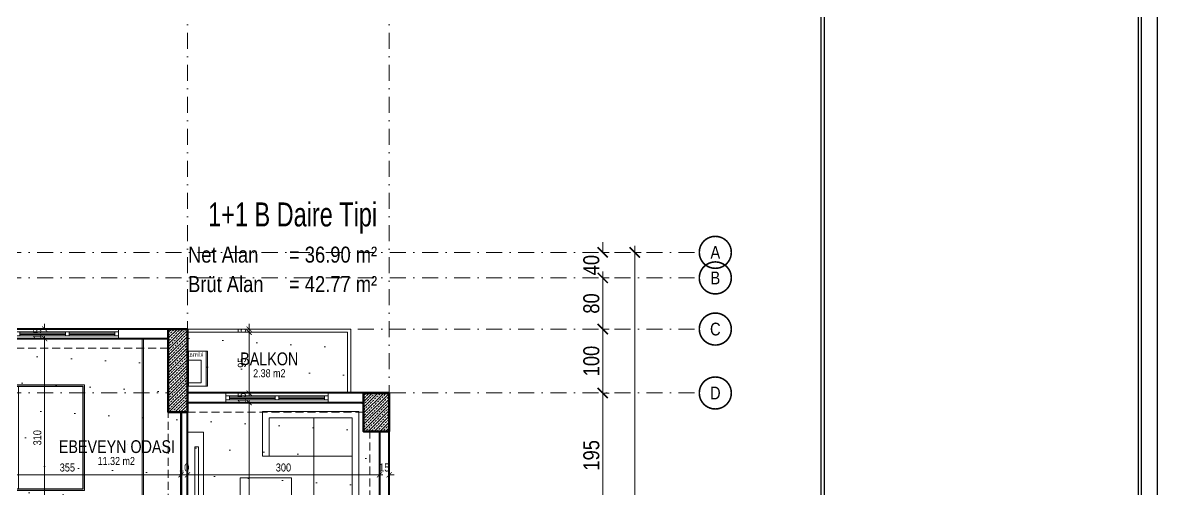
# Model space of a CAD drawing. Header units: centimetres. Extents: x 6300 to 11550, y 0 to 5300.
# Drawn here: x 9778 to 11550, y 2576 to 3306 of the extents above; entities that cross this region are included whole.
import ezdxf
from ezdxf.enums import TextEntityAlignment as Align
from ezdxf.xclip import XClip

# ---------------------------------------------------------------- set-up
doc = ezdxf.new("R2010")
doc.units = ezdxf.units.CM
doc.header["$LTSCALE"] = 100
doc.header["$XCLIPFRAME"] = 0
doc.linetypes.add('D BLOK_AKS_NK$0$DASHDOT2', pattern=[0.5, 0.25, -0.125, 0, -0.125])
doc.linetypes.add('D BLOK_STA_NK$0$HIDDEN2', pattern=[0.1875, 0.125, -0.0625])
for name, color, linetype, lineweight in [('D BLOK_AKS_NK$0$MYD - AKS', 8, 'D BLOK_AKS_NK$0$DASHDOT2', 15), ('D BLOK_AKS_NK$0$MYD - AKS-NO', 7, 'Continuous', 20), ('D BLOK_AKS_NK$0$MYD - DIM-DIS', 2, 'Continuous', 20), ('D BLOK_STA_NK$0$MYD - B-H', 37, 'Continuous', 20), ('D BLOK_STA_NK$0$MYD - BA', 6, 'Continuous', 53), ('D BLOK_STA_NK$0$MYD - IZ-1', 8, 'D BLOK_STA_NK$0$HIDDEN2', 20), ('D BLOK_STA_NK$0$MYD - WIPEOUT', 241, 'Continuous', 0), ('D BLOK_ZK$0$MYD - DIM-IC', 10, 'Continuous', 20), ('MYD - LEJAND', 7, 'Continuous', 30), ('MYD - TEXT-LEJAND', 252, 'Continuous', 25), ('xref_1+1_B_PLAN$0$MYD - CAM', 3, 'Continuous', 5), ('xref_1+1_B_PLAN$0$MYD - CAM-PER', 8, 'Continuous', 15), ('xref_1+1_B_PLAN$0$MYD - DUVAR', 4, 'Continuous', 40), ('xref_1+1_B_PLAN$0$MYD - GOR-ARKA', 8, 'Continuous', 9), ('xref_1+1_B_PLAN$0$MYD - GOR-INCE', 5, 'Continuous', 15), ('xref_1+1_B_PLAN$0$SAA_TEFRİS', 254, 'Continuous', 5), ('xref_1+1_B_TEXT$0$MYD - TEXT', 7, 'Continuous', 20), ('xref_1+1_B_TEXT$0$MYD - TEXT-M2', 1, 'Continuous', 20)]:
    doc.layers.add(name, color=color, linetype=linetype, lineweight=lineweight)
for name, color, linetype, plot in [('D BLOK_AKS_NK$0$MYD - NO-PLOT', 60, 'Continuous', False), ('D BLOK_KESİT ÇİZGİSİ$0$MYD - NO-PLOT', 60, 'Continuous', False), ('D BLOK_MERDİVEN_NK$0$MYD - NO-PLOT', 60, 'Continuous', False), ('D BLOK_STA_NK$0$MYD - NO-PLOT', 60, 'Continuous', False), ('D BLOK_ZK$0$MYD - NO-PLOT', 60, 'Continuous', False)]:
    doc.layers.add(name, color=color, linetype=linetype, plot=plot)
for name, color, linetype, lineweight, plot in [('xref_1+1_B_PLAN$0$MYD - ALAN-BRUT', 190, 'Continuous', 9, False), ('xref_1+1_B_TEXT$0$MYD - ALAN-BRUT', 190, 'Continuous', 9, False), ('xref_1+1_B_TEXT$0$MYD - ALAN-NET', 30, 'Continuous', 9, False)]:
    doc.layers.add(name, color=color, linetype=linetype, lineweight=lineweight, plot=plot)
doc.styles.add('ARIEL TUR', font='arial.ttf', dxfattribs={"height": 20})
doc.styles.add('D BLOK_AKS_NK$0$MYD_2.50mm', font='ARIALN.TTF', dxfattribs={"height": 25})
doc.styles.add('D BLOK_AKS_NK$0$MYD_4.00mm', font='ARIALN.TTF', dxfattribs={"height": 40})
doc.styles.add('D BLOK_ZK$0$MYD_1.25mm', font='ARIALN.TTF', dxfattribs={"height": 12.5})
doc.styles.get("Standard").update_dxf_attribs({"font": 'arial.ttf'})
doc.styles.add('xref_1+1_B_PLAN$0$Standard', font='arial.ttf')
doc.styles.add('xref_1+1_B_TEXT$0$0ZG_2.50mm_B', font='arial.ttf', dxfattribs={"width": 0.8, "height": 25})
doc.styles.add('xref_1+1_B_TEXT$0$0ZG_4.00mm_B', font='arial.ttf', dxfattribs={"width": 0.8, "height": 40})
doc.styles.add('xref_1+1_B_TEXT$0$AUDIT_D_060603090556-2', font='ARIALN.TTF')
doc.styles.add('xref_1+1_B_TEXT$0$Standard', font='arial.ttf')
doc.dimstyles.new('D BLOK_AKS_NK$0$MYD_DIM100', dxfattribs={"dimscale": 0, "dimtxt": 25, "dimasz": 16, "dimexe": 10, "dimexo": 0, "dimgap": 5, "dimtad": 1, "dimdec": 1, "dimrnd": 0.5, "dimzin": 12, "dimdsep": 46, "dimtxsty": 'D BLOK_AKS_NK$0$MYD_2.50mm', "dimblk": 'D BLOK_AKS_NK$0$_ARCHTICK', "dimcen": 0.09, "dimdle": 10, "dimclrd": 256, "dimclre": 256, "dimclrt": 256, "dimadec": 0, "dimazin": 0, "dimtfac": 1, "dimtdec": 1, "dimtix": 1, "dimtofl": 0, "dimtmove": 2, "dimatfit": 1, "dimldrblk": 'D BLOK_AKS_NK$0$_ARCHTICK', "dimfxl": 60, "dimfxlon": 1, "dimtolj": 1, "dimtzin": 0, "dimlwd": -1, "dimlwe": -1, "dimarcsym": 0})
doc.dimstyles.new('D BLOK_ZK$0$MYD_DIM050', dxfattribs={"dimscale": 0, "dimtxt": 12.5, "dimasz": 8, "dimexe": 5, "dimexo": 0, "dimgap": 5, "dimtad": 1, "dimdec": 1, "dimrnd": 0.5, "dimzin": 12, "dimdsep": 46, "dimtxsty": 'D BLOK_ZK$0$MYD_1.25mm', "dimblk": 'D BLOK_ZK$0$_ARCHTICK', "dimcen": 0.09, "dimdle": 5, "dimclrd": 256, "dimclre": 256, "dimclrt": 256, "dimadec": 0, "dimazin": 0, "dimtfac": 1, "dimtdec": 1, "dimtix": 1, "dimtofl": 0, "dimtmove": 2, "dimatfit": 1, "dimldrblk": 'D BLOK_ZK$0$_ARCHTICK', "dimfxl": 30, "dimfxlon": 1, "dimtolj": 1, "dimtzin": 0, "dimlwd": -1, "dimlwe": -1, "dimarcsym": 0})

# ---------------------------------------------------------------- blocks, each defined once
blk = doc.blocks.new('*U62')
blk.add_lwpolyline([(10440, 1240), (9460, 1240), (9460, 9550), (10440, 9550)], close=True)
at = {"layer": 'MYD - LEJAND'}
for points in [[(0, 0), (0, 10600), (10500, 10600), (10500, 0)], [(50, 50), (50, 10550), (10450, 10550), (10450, 50)], [(10450, 50), (9450, 50), (9450, 10550), (10450, 10550)]]:
    blk.add_lwpolyline(points, close=True, dxfattribs=at)
at = {"layer": 'MYD - TEXT-LEJAND', "color": 7, "style": 'ARIEL TUR', "width": 0.8}
for tag, height, p in [('SEMA_ADI', 30, (9470, 2400)), ('PROJE_ADI', 20, (9670, 1156.9)), ('PROJE_NO', 20, (9670, 1075)), ('ISVEREN', 20, (9670, 1025)), ('CIZEN-1', 20, (9670, 935)), ('CIZEN-2', 20, (9670, 885)), ('KONTROL', 20, (9670, 835)), ('TARIH', 20, (9670, 785)), ('ÖLÇEK', 20, (9670, 735))]:
    blk.add_attdef(tag, text='', height=height, dxfattribs=at).set_placement(p, align=Align.MIDDLE_LEFT)
at = {"layer": 'MYD - TEXT-LEJAND', "color": 5, "ltscale": 0.1, "width": 0.8}
for tag, p in [('PAFTAADI1', (9950, 520.3)), ('PAFTAADI2', (9950, 470.3))]:
    blk.add_attdef(tag, text='', height=40.5, dxfattribs=at).set_placement(p, align=Align.MIDDLE_CENTER)
at = {"layer": 'MYD - TEXT-LEJAND', "color": 7, "style": 'ARIEL TUR', "width": 0.8}
blk.add_attdef('PAFTANO', text='', height=80, dxfattribs=at).set_placement((9950, 160), align=Align.MIDDLE_CENTER)
blk = doc.blocks.new('*U135')
at = {"layer": 'D BLOK_ZK$0$MYD - NO-PLOT'}
for points in [[(0, 0), (0, 8900), (10500, 8900), (10500, 0)], [(50, 50), (50, 8850), (10450, 8850), (10450, 50)], [(10450, 50), (9450, 50), (9450, 8850), (10450, 8850)]]:
    blk.add_lwpolyline(points, close=True, dxfattribs=at)
blk = doc.blocks.new('xref_1+1_B_TEXT$0$TAG_MAHAL_01')
at = {"style": 'xref_1+1_B_TEXT$0$Standard', "width": 0.65, "flags": 1}
blk.add_attdef('M2', text='', height=20, dxfattribs=at).set_placement((0, 0), align=Align.MIDDLE_RIGHT)
at = {"layer": 'xref_1+1_B_TEXT$0$MYD - TEXT', "style": 'xref_1+1_B_TEXT$0$0ZG_4.00mm_B', "width": 0.8}
blk.add_attdef('MAHAL_ADI', text='', height=40, dxfattribs=at).set_placement((0, -32.5), align=Align.MIDDLE_CENTER)
at = {"layer": 'xref_1+1_B_TEXT$0$MYD - TEXT-M2', "style": 'xref_1+1_B_TEXT$0$0ZG_2.50mm_B', "width": 0.8}
blk.add_attdef('MAHAL_M2', text='', height=25, dxfattribs=at).set_placement((0, -77.5), align=Align.MIDDLE_CENTER)
blk = doc.blocks.new('xref_1+1_B_TEXT')
at = {"layer": 'xref_1+1_B_TEXT$0$MYD - ALAN-NET'}
h = blk.add_hatch(dxfattribs=at)
h.set_pattern_fill('DOTS', color=1, scale=30, angle=60)
h.paths.add_polyline_path([(3442.3, 1530.6), (3692.3, 1530.6), (3692.3, 1625.6), (3442.3, 1625.6)])
h.paths.add_polyline_path([(3077.3, 1615.6), (3412.3, 1615.6), (3412.3, 1500.6), (3432.3, 1500.6), (3432.3, 1320.6), (3357.3, 1320.6), (3357.3, 1245.6), (3247.3, 1245.6), (3247.3, 1305.6), (3077.3, 1305.6)])
h.paths.add_polyline_path([(3442.3, 1515.6), (3717.3, 1515.6), (3717.3, 1470.6), (3742.3, 1470.6), (3742.3, 990.6), (3717.3, 990.6), (3717.3, 988.1), (3467.3, 988.1), (3467.3, 1013.1), (3442.3, 1013.1)])
h.paths.add_polyline_path([(3247.3, 1045.6), (3412.3, 1045.6), (3412.3, 1060.6), (3432.3, 1060.6), (3432.3, 1130.6), (3442.3, 1130.6), (3442.3, 1235.6), (3247.3, 1235.6)])
h.paths.add_polyline_path([(3137.3, 1125.6), (3137.3, 1045.6), (3237.3, 1045.6), (3237.3, 1295.6), (3077.3, 1295.6), (3077.3, 1125.6)])
h.paths.add_polyline_path([(3367.3, 1310.6), (3432.3, 1310.6), (3432.3, 1241.4), (3367.3, 1241.4)])
at = {"layer": 'xref_1+1_B_TEXT$0$MYD - ALAN-BRUT'}
blk.add_lwpolyline([(3697.3, 1630.6), (3062.3, 1630.6), (3062.3, 1115.6), (3127.3, 1115.6), (3127.3, 1030.6), (3412.3, 1030.6), (3412.3, 1003.1), (3457.3, 1003.1), (3457.3, 960.6), (3757.3, 960.6), (3757.3, 1530.6), (3697.3, 1530.6)], close=True, dxfattribs=at)
at = {"layer": 'xref_1+1_B_TEXT$0$MYD - ALAN-NET'}
for points in [[(3077.3, 1615.6), (3412.3, 1615.6), (3412.3, 1500.6), (3432.3, 1500.6), (3432.3, 1320.6), (3357.3, 1320.6), (3357.3, 1245.6), (3247.3, 1245.6), (3247.3, 1305.6), (3077.3, 1305.6)], [(3442.3, 1530.6), (3692.3, 1530.6), (3692.3, 1625.6), (3442.3, 1625.6)], [(3442.3, 1515.6), (3717.3, 1515.6), (3717.3, 1470.6), (3742.3, 1470.6), (3742.3, 990.6), (3717.3, 990.6), (3717.3, 988.1), (3467.3, 988.1), (3467.3, 1013.1), (3442.3, 1013.1)]]:
    blk.add_lwpolyline(points, close=True, dxfattribs=at)
ref = blk.add_blockref('xref_1+1_B_TEXT$0$TAG_MAHAL_01', (3569.9, 1600.2), dxfattribs=dict(xscale=-0.5, yscale=0.5, zscale=0.5))
ref.add_attrib('MAHAL_ADI', 'BALKON', dxfattribs={"layer": 'xref_1+1_B_TEXT$0$MYD - TEXT', "height": 20, "style": 'xref_1+1_B_TEXT$0$0ZG_4.00mm_B', "width": 0.8}).set_placement((3570.1, 1584), align=Align.MIDDLE_CENTER)
ref.add_attrib('MAHAL_M2', '2.38 m2', dxfattribs={"layer": 'xref_1+1_B_TEXT$0$MYD - TEXT-M2', "height": 12.5, "style": 'xref_1+1_B_TEXT$0$0ZG_2.50mm_B', "width": 0.8}).set_placement((3570.2, 1561.5), align=Align.MIDDLE_CENTER)
ref = blk.add_blockref('xref_1+1_B_TEXT$0$TAG_MAHAL_01', (3332, 1463), dxfattribs=dict(xscale=-0.5, yscale=0.5, zscale=0.5))
ref.add_attrib('MAHAL_ADI', 'EBEVEYN ODASI', dxfattribs={"layer": 'xref_1+1_B_TEXT$0$MYD - TEXT', "height": 20, "style": 'xref_1+1_B_TEXT$0$0ZG_4.00mm_B', "width": 0.8}).set_placement((3332.2, 1446.7), align=Align.MIDDLE_CENTER)
ref.add_attrib('MAHAL_M2', '11.32 m2', dxfattribs={"layer": 'xref_1+1_B_TEXT$0$MYD - TEXT-M2', "height": 12.5, "style": 'xref_1+1_B_TEXT$0$0ZG_2.50mm_B', "width": 0.8}).set_placement((3331.2, 1424.2), align=Align.MIDDLE_CENTER)
at = {"layer": 'xref_1+1_B_TEXT$0$MYD - TEXT', "color": 2, "insert": (3738.6, 1688.1), "char_height": 50, "width": 651.955, "attachment_point": 9, "line_spacing_factor": 1.105468, "style": 'xref_1+1_B_TEXT$0$AUDIT_D_060603090556-2'}
blk.add_mtext('{\\fArial|b0|i0|c162|p34;\\H0.75x;\\W0.7;1+1 B Daire Tipi}\\P{\\H0.5x;\\C1;Net Alan      = 36.90 m² \\PBrüt Alan     = 42.77 m² }', dxfattribs=at)
blk = doc.blocks.new('xref_1+1_B_PLAN$0$Pencere - 160x20')
at = {"layer": 'xref_1+1_B_PLAN$0$MYD - CAM'}
for points in [[(6, -10.5), (6, -4.5), (0, -4.5), (0, -10.5), (6, -10.5)], [(83, -10.5), (83, -4.5), (77, -4.5), (77, -10.5), (83, -10.5)], [(154, -10.5), (154, -4.5), (160, -4.5), (160, -10.5), (154, -10.5)]]:
    blk.add_lwpolyline(points, dxfattribs=at)
for points in [[(6, -8.5), (6, -6.5), (77, -6.5), (77, -8.5)], [(154, -8.5), (154, -6.5), (83, -6.5), (83, -8.5)]]:
    blk.add_lwpolyline(points, close=True, dxfattribs=at)
at = {"layer": 'xref_1+1_B_PLAN$0$MYD - CAM-PER'}
blk.add_lwpolyline([(0, 0), (160, 0), (160, -15), (0, -15)], close=True, dxfattribs=at)
for points in [[(6, -4.5), (154, -4.5)], [(6, -10.5), (154, -10.5)]]:
    blk.add_lwpolyline(points, dxfattribs=at)
blk = doc.blocks.new('xref_1+1_B_PLAN$0$yatak 160x200')
at = {"layer": 'xref_1+1_B_PLAN$0$SAA_TEFRİS', "elevation": 0}
for points in [[(72993.6, -55381.3), (72993.6, -55546.3), (73198.6, -55546.3), (73198.6, -55381.3)], [(72995.6, -55383.3), (72995.6, -55544.3), (73196.6, -55544.3), (73196.6, -55383.3)], [(72996.1, -55383.8), (72996.1, -55543.8), (73196.1, -55543.8), (73196.1, -55383.8)], [(73141.1, -55458.8), (73191.1, -55458.8), (73191.1, -55388.8), (73141.1, -55388.8)], [(73141.1, -55468.8), (73191.1, -55468.8), (73191.1, -55538.8), (73141.1, -55538.8)]]:
    blk.add_lwpolyline(points, close=True, dxfattribs=at)
for points in [[(73096.6, -55383.8), (73096.6, -55543.8)], [(73116.6, -55383.8), (73116.6, -55543.8)]]:
    blk.add_lwpolyline(points, dxfattribs=at)
blk = doc.blocks.new('xref_1+1_B_PLAN')
at = {"layer": 'xref_1+1_B_PLAN$0$MYD - ALAN-BRUT'}
blk.add_lwpolyline([(437.3, 946.3), (497.3, 946.3), (497.3, 1046.3), (1132.3, 1046.3), (1132.3, 446.3), (767.3, 446.3), (767.3, 363.8), (437.3, 363.8)], close=True, dxfattribs=at)
at = {"layer": 'xref_1+1_B_PLAN$0$MYD - DUVAR'}
for points in [[(1132.3, 446.3), (767.3, 446.3), (767.3, 363.8), (437.3, 363.8), (437.3, 946.3), (752.3, 946.3), (752.3, 1046.3), (1132.3, 1046.3)], [(947.3, 721.3), (1117.3, 721.3), (1117.3, 1031.3), (762.3, 1031.3), (762.3, 736.3), (837.3, 736.3), (837.3, 661.3), (947.3, 661.3)], [(947.3, 651.3), (827.3, 651.3), (827.3, 726.3), (762.3, 726.3), (762.3, 651.3), (752.3, 651.3), (752.3, 931.3), (452.3, 931.3), (452.3, 403.8), (727.3, 403.8), (727.3, 428.8), (752.3, 428.8), (752.3, 546.3), (762.3, 546.3), (762.3, 461.3), (947.3, 461.3)]]:
    blk.add_lwpolyline(points, close=True, dxfattribs=at)
at = {"layer": 'xref_1+1_B_PLAN$0$MYD - GOR-ARKA'}
for points in [[(720.8, 956.9), (720.8, 1011.9), (722.8, 1011.9), (722.8, 956.9)], [(722.8, 956.9), (722.8, 1011.9), (750.8, 1011.9), (750.8, 956.9)], [(730.8, 962.4), (730.8, 997.4), (750.8, 997.4), (750.8, 962.4)]]:
    blk.add_lwpolyline(points, close=True, dxfattribs=at)
at = {"layer": 'xref_1+1_B_PLAN$0$MYD - GOR-INCE'}
blk.add_lwpolyline([(497.3, 946.3), (497.3, 1046.3), (752.3, 1046.3), (752.3, 1041.3), (502.3, 1041.3), (502.3, 946.3)], close=True, dxfattribs=at)
at = {"layer": 'xref_1+1_B_PLAN$0$SAA_TEFRİS'}
for q in [(554.8, 907.3), (494.8, 847.3)]:
    blk.add_line((554.8, 847.3), q, dxfattribs=at)
for points in [[(763, 914.8), (763, 737), (823, 737), (823, 1030.5), (821, 1030.5)], [(634.8, 917.3), (484.8, 917.3), (484.8, 707.3), (554.8, 707.3), (554.8, 847.3), (634.8, 847.3), (634.8, 917.3)], [(624.8, 847.3), (624.8, 907.3), (494.8, 907.3), (494.8, 717.3), (554.8, 717.3)]]:
    blk.add_lwpolyline(points, dxfattribs=at)
for points in [[(823, 737), (821, 737), (821, 1030.5), (823, 1030.5)], [(751.5, 705.1), (727, 705.1), (727, 885.1), (751.5, 885.1)], [(734.9, 862), (740.8, 862), (740.8, 752.5), (734.9, 752.5)], [(589.8, 733.6), (669.8, 733.6), (669.8, 813.6), (589.8, 813.6)]]:
    blk.add_lwpolyline(points, close=True, dxfattribs=at)
at = {"layer": 'xref_1+1_B_PLAN$0$MYD - CAM', "xscale": -1, "rotation": 180}
for p in [(859.8, 1031.3), (532.3, 931.3)]:
    blk.add_blockref('xref_1+1_B_PLAN$0$Pencere - 160x20', p, dxfattribs=at)
at = {"layer": 'xref_1+1_B_PLAN$0$SAA_TEFRİS'}
blk.add_blockref('xref_1+1_B_PLAN$0$yatak 160x200', (-72080.6, 56340.1, 0), dxfattribs=at)
at = {"layer": 'xref_1+1_B_PLAN$0$SAA_TEFRİS', "style": 'xref_1+1_B_PLAN$0$Standard'}
blk.add_text('klima', height=6.75, dxfattribs=at).set_placement((738.2, 1003.1), align=Align.CENTER)
blk = doc.blocks.new('D BLOK_MERDİVEN_NK')
at = {"layer": 'D BLOK_MERDİVEN_NK$0$MYD - NO-PLOT'}
blk.add_lwpolyline([(4725, 25), (25, 25), (25, 4425), (4725, 4425)], close=True, dxfattribs=at)
blk = doc.blocks.new('D BLOK_STA_NK')
for points in [[(3735.1, 2826.4), (3705.1, 2826.4), (3705.1, 2696.4), (3735.1, 2696.4)], [(4050.1, 2726.4), (4010.1, 2726.4), (4010.1, 2666.4), (4050.1, 2666.4)]]:
    blk.add_wipeout(points).dxf.layer = 'D BLOK_STA_NK$0$MYD - WIPEOUT'
at = {"layer": 'D BLOK_STA_NK$0$MYD - B-H'}
h = blk.add_hatch(dxfattribs=at)
h.set_pattern_fill('ANSI33', color=256)
h.paths.add_polyline_path([(3735.1, 2826.4), (3735.1, 2696.4), (3705.1, 2696.4), (3705.1, 2826.4)])
h = blk.add_hatch(dxfattribs=at)
h.set_pattern_fill('ANSI33', color=256)
h.paths.add_polyline_path([(4050.1, 2726.4), (4050.1, 2666.4), (4010.1, 2666.4), (4010.1, 2726.4)])
at = {"layer": 'D BLOK_STA_NK$0$MYD - BA'}
for points in [[(3735.1, 2826.4), (3735.1, 2696.4), (3705.1, 2696.4), (3705.1, 2826.4)], [(4050.1, 2726.4), (4050.1, 2666.4), (4010.1, 2666.4), (4010.1, 2726.4)]]:
    blk.add_lwpolyline(points, close=True, dxfattribs=at)
at = {"layer": 'D BLOK_STA_NK$0$MYD - IZ-1', "color": 215, "true_color": 0xa953a0}
for points in [[(3370.1, 2826.4), (3705.1, 2826.4), (3705.1, 2796.4), (3370.1, 2796.4)], [(3735.1, 2726.4), (4010.1, 2726.4), (4010.1, 2696.4), (3735.1, 2696.4)], [(3705.1, 2256.4), (3705.1, 2696.4), (3735.1, 2696.4), (3735.1, 2256.4)], [(4020.1, 2186.4), (4020.1, 2666.4), (4050.1, 2666.4), (4050.1, 2186.4)]]:
    blk.add_lwpolyline(points, close=True, dxfattribs=at)
at = {"layer": 'D BLOK_STA_NK$0$MYD - NO-PLOT'}
blk.add_lwpolyline([(25, 4425), (4725, 4425), (4725, 25), (25, 25)], close=True, dxfattribs=at)
blk = doc.blocks.new('D BLOK_AKS_NK$0$_ARCHTICK')
at = {"color": 0, "linetype": 'ByBlock', "const_width": 0.15}
blk.add_lwpolyline([(-0.5, -0.5), (0.5, 0.5)], dxfattribs=at)
blk = doc.blocks.new('*D539')
at = {"layer": 'D BLOK_AKS_NK$0$MYD - DIM-DIS', "transparency": 16777216}
for p, q in [((4433.8, 1476.4), (4433.8, 2956.4)), ((4433.8, 2946.4), (4443.8, 2946.4)), ((4433.8, 1486.4), (4443.8, 1486.4))]:
    blk.add_line(p, q, dxfattribs=at)
at = {"layer": 'Defpoints', "color": 0, "transparency": 16777216}
for p in [(4433.8, 2946.4), (4433.8, 2946.4), (4433.8, 1486.4)]:
    blk.add_point(p, dxfattribs=at)
at = {"layer": 'D BLOK_AKS_NK$0$MYD - DIM-DIS', "transparency": 16777216, "xscale": 16, "yscale": 16, "zscale": 16}
for p, rotation in [((4433.8, 2946.4), 90), ((4433.8, 1486.4), 270)]:
    blk.add_blockref('D BLOK_AKS_NK$0$_ARCHTICK', p, dxfattribs=dict(at, rotation=rotation))
at = {"layer": 'D BLOK_AKS_NK$0$MYD - DIM-DIS', "transparency": 16777216, "insert": (4416.1, 2216.4), "char_height": 25, "attachment_point": 5, "rotation": 90, "style": 'D BLOK_AKS_NK$0$MYD_2.50mm'}
blk.add_mtext('\\A1;1460', dxfattribs=at)
blk = doc.blocks.new('*D540')
at = {"layer": 'D BLOK_AKS_NK$0$MYD - DIM-DIS', "transparency": 16777216}
for p, q in [((4383.8, 2946.4), (4383.8, 2962.4)), ((4383.8, 2946.4), (4393.8, 2946.4)), ((4383.8, 2906.4), (4393.8, 2906.4)), ((4383.8, 2906.4), (4383.8, 2890.4))]:
    blk.add_line(p, q, dxfattribs=at)
at = {"layer": 'Defpoints', "color": 0, "transparency": 16777216}
for p in [(4383.8, 2946.4), (4383.8, 2906.4), (4383.8, 2906.4)]:
    blk.add_point(p, dxfattribs=at)
at = {"layer": 'D BLOK_AKS_NK$0$MYD - DIM-DIS', "transparency": 16777216, "xscale": 16, "yscale": 16, "zscale": 16}
for p, rotation in [((4383.8, 2946.4), 270), ((4383.8, 2906.4), 90)]:
    blk.add_blockref('D BLOK_AKS_NK$0$_ARCHTICK', p, dxfattribs=dict(at, rotation=rotation))
at = {"layer": 'D BLOK_AKS_NK$0$MYD - DIM-DIS', "transparency": 16777216, "insert": (4366.1, 2926.4), "char_height": 25, "attachment_point": 5, "rotation": 90, "style": 'D BLOK_AKS_NK$0$MYD_2.50mm'}
blk.add_mtext('\\A1;40', dxfattribs=at)
blk = doc.blocks.new('*D541')
at = {"layer": 'D BLOK_AKS_NK$0$MYD - DIM-DIS', "transparency": 16777216}
for p, q in [((4383.8, 2836.4), (4383.8, 2716.4)), ((4383.8, 2826.4), (4393.8, 2826.4)), ((4383.8, 2726.4), (4393.8, 2726.4))]:
    blk.add_line(p, q, dxfattribs=at)
at = {"layer": 'Defpoints', "color": 0, "transparency": 16777216}
for p in [(4383.8, 2826.4), (4383.8, 2726.4), (4383.8, 2726.4)]:
    blk.add_point(p, dxfattribs=at)
at = {"layer": 'D BLOK_AKS_NK$0$MYD - DIM-DIS', "transparency": 16777216, "xscale": 16, "yscale": 16, "zscale": 16}
for p, rotation in [((4383.8, 2826.4), 90), ((4383.8, 2726.4), 270)]:
    blk.add_blockref('D BLOK_AKS_NK$0$_ARCHTICK', p, dxfattribs=dict(at, rotation=rotation))
at = {"layer": 'D BLOK_AKS_NK$0$MYD - DIM-DIS', "transparency": 16777216, "insert": (4366.1, 2776.4), "char_height": 25, "attachment_point": 5, "rotation": 90, "style": 'D BLOK_AKS_NK$0$MYD_2.50mm'}
blk.add_mtext('\\A1;100', dxfattribs=at)
blk = doc.blocks.new('*D542')
at = {"layer": 'D BLOK_AKS_NK$0$MYD - DIM-DIS', "transparency": 16777216}
for p, q in [((4383.8, 2736.4), (4383.8, 2521.4)), ((4383.8, 2726.4), (4393.8, 2726.4)), ((4383.8, 2531.4), (4393.8, 2531.4))]:
    blk.add_line(p, q, dxfattribs=at)
at = {"layer": 'Defpoints', "color": 0, "transparency": 16777216}
for p in [(4383.8, 2726.4), (4383.8, 2531.4), (4383.8, 2531.4)]:
    blk.add_point(p, dxfattribs=at)
at = {"layer": 'D BLOK_AKS_NK$0$MYD - DIM-DIS', "transparency": 16777216, "xscale": 16, "yscale": 16, "zscale": 16}
for p, rotation in [((4383.8, 2726.4), 90), ((4383.8, 2531.4), 270)]:
    blk.add_blockref('D BLOK_AKS_NK$0$_ARCHTICK', p, dxfattribs=dict(at, rotation=rotation))
at = {"layer": 'D BLOK_AKS_NK$0$MYD - DIM-DIS', "transparency": 16777216, "insert": (4366.1, 2628.9), "char_height": 25, "attachment_point": 5, "rotation": 90, "style": 'D BLOK_AKS_NK$0$MYD_2.50mm'}
blk.add_mtext('\\A1;195', dxfattribs=at)
blk = doc.blocks.new('D BLOK_AKS_NK$0$TAG_AKS')
at = {"layer": 'D BLOK_AKS_NK$0$MYD - AKS-NO', "const_width": 5}
blk.add_lwpolyline([(0, 100, -1), (0, 0, -1)], format="xyb", close=True, dxfattribs=at)
at = {"layer": 'D BLOK_AKS_NK$0$MYD - AKS-NO', "color": 3, "style": 'D BLOK_AKS_NK$0$MYD_4.00mm'}
blk.add_attdef('AKS', text='', height=40, dxfattribs=at).set_placement((0, 50), align=Align.MIDDLE_CENTER)
blk = doc.blocks.new('*D549')
at = {"layer": 'D BLOK_AKS_NK$0$MYD - DIM-DIS', "transparency": 16777216}
for p, q in [((4383.8, 2916.4), (4383.8, 2816.4)), ((4383.8, 2906.4), (4393.8, 2906.4)), ((4383.8, 2826.4), (4393.8, 2826.4))]:
    blk.add_line(p, q, dxfattribs=at)
at = {"layer": 'Defpoints', "color": 0, "transparency": 16777216}
for p in [(4383.8, 2906.4), (4383.8, 2826.4), (4383.8, 2826.4)]:
    blk.add_point(p, dxfattribs=at)
at = {"layer": 'D BLOK_AKS_NK$0$MYD - DIM-DIS', "transparency": 16777216, "xscale": 16, "yscale": 16, "zscale": 16}
for p, rotation in [((4383.8, 2906.4), 90), ((4383.8, 2826.4), 270)]:
    blk.add_blockref('D BLOK_AKS_NK$0$_ARCHTICK', p, dxfattribs=dict(at, rotation=rotation))
at = {"layer": 'D BLOK_AKS_NK$0$MYD - DIM-DIS', "transparency": 16777216, "insert": (4366.1, 2866.4), "char_height": 25, "attachment_point": 5, "rotation": 90, "style": 'D BLOK_AKS_NK$0$MYD_2.50mm'}
blk.add_mtext('\\A1;80', dxfattribs=at)
blk = doc.blocks.new('*U563')
at = {"layer": 'D BLOK_KESİT ÇİZGİSİ$0$MYD - NO-PLOT'}
for points in [[(0, 0), (0, 8900), (10500, 8900), (10500, 0)], [(50, 50), (50, 8850), (10450, 8850), (10450, 50)], [(10450, 50), (9450, 50), (9450, 8850), (10450, 8850)]]:
    blk.add_lwpolyline(points, close=True, dxfattribs=at)
blk = doc.blocks.new('D BLOK_KESİT ÇİZGİSİ')
at = {"layer": 'D BLOK_KESİT ÇİZGİSİ$0$MYD - NO-PLOT', "xscale": 0.5, "yscale": 0.5, "zscale": 0.5}
blk.add_blockref('*U563', (0, 0), dxfattribs=at)
blk = doc.blocks.new('D BLOK_ZK$0$_ARCHTICK')
at = {"color": 0, "linetype": 'ByBlock', "const_width": 0.15}
blk.add_lwpolyline([(-0.5, -0.5), (0.5, 0.5)], dxfattribs=at)
blk = doc.blocks.new('*D242')
at = {"layer": 'D BLOK_ZK$0$MYD - DIM-IC', "transparency": 16777216}
for p, q in [((3512.1, 2496.4), (3512.1, 2816.4)), ((3512.1, 2811.4), (3517.1, 2811.4)), ((3512.1, 2501.4), (3517.1, 2501.4))]:
    blk.add_line(p, q, dxfattribs=at)
at = {"layer": 'Defpoints', "color": 0, "transparency": 16777216}
for p in [(3512.1, 2811.4), (3512.1, 2811.4), (3512.1, 2501.4)]:
    blk.add_point(p, dxfattribs=at)
at = {"layer": 'D BLOK_ZK$0$MYD - DIM-IC', "transparency": 16777216, "xscale": 8, "yscale": 8, "zscale": 8}
for p, rotation in [((3512.1, 2811.4), 90), ((3512.1, 2501.4), 270)]:
    blk.add_blockref('D BLOK_ZK$0$_ARCHTICK', p, dxfattribs=dict(at, rotation=rotation))
at = {"layer": 'D BLOK_ZK$0$MYD - DIM-IC', "transparency": 16777216, "insert": (3500.7, 2656.4), "char_height": 12.5, "attachment_point": 5, "rotation": 90, "style": 'D BLOK_ZK$0$MYD_1.25mm'}
blk.add_mtext('\\A1;310', dxfattribs=at)
blk = doc.blocks.new('*D243')
at = {"layer": 'D BLOK_ZK$0$MYD - DIM-IC', "transparency": 16777216}
for p, q in [((3512.1, 2826.4), (3512.1, 2834.4)), ((3512.1, 2826.4), (3517.1, 2826.4)), ((3512.1, 2811.4), (3517.1, 2811.4)), ((3512.1, 2811.4), (3512.1, 2803.4))]:
    blk.add_line(p, q, dxfattribs=at)
at = {"layer": 'Defpoints', "color": 0, "transparency": 16777216}
for p in [(3512.1, 2826.4), (3512.1, 2826.4), (3512.1, 2811.4)]:
    blk.add_point(p, dxfattribs=at)
at = {"layer": 'D BLOK_ZK$0$MYD - DIM-IC', "transparency": 16777216, "xscale": 8, "yscale": 8, "zscale": 8}
for p, rotation in [((3512.1, 2826.4), 270), ((3512.1, 2811.4), 90)]:
    blk.add_blockref('D BLOK_ZK$0$_ARCHTICK', p, dxfattribs=dict(at, rotation=rotation))
at = {"layer": 'D BLOK_ZK$0$MYD - DIM-IC', "transparency": 16777216, "insert": (3500.7, 2818.9), "char_height": 12.5, "attachment_point": 5, "rotation": 90, "style": 'D BLOK_ZK$0$MYD_1.25mm'}
blk.add_mtext('\\A1;15', dxfattribs=at)
blk = doc.blocks.new('*D249')
at = {"layer": 'D BLOK_ZK$0$MYD - DIM-IC', "transparency": 16777216}
for p, q in [((3831.5, 2178.9), (3831.5, 2716.4)), ((3831.5, 2711.4), (3836.5, 2711.4)), ((3831.5, 2183.9), (3836.5, 2183.9))]:
    blk.add_line(p, q, dxfattribs=at)
at = {"layer": 'Defpoints', "color": 0, "transparency": 16777216}
for p in [(3831.5, 2711.4), (3831.5, 2711.4), (3831.5, 2183.9)]:
    blk.add_point(p, dxfattribs=at)
at = {"layer": 'D BLOK_ZK$0$MYD - DIM-IC', "transparency": 16777216, "xscale": 8, "yscale": 8, "zscale": 8}
for p, rotation in [((3831.5, 2711.4), 90), ((3831.5, 2183.9), 270)]:
    blk.add_blockref('D BLOK_ZK$0$_ARCHTICK', p, dxfattribs=dict(at, rotation=rotation))
at = {"layer": 'D BLOK_ZK$0$MYD - DIM-IC', "transparency": 16777216, "insert": (3820.1, 2447.7), "char_height": 12.5, "attachment_point": 5, "rotation": 90, "style": 'D BLOK_ZK$0$MYD_1.25mm'}
blk.add_mtext('\\A1;527.5', dxfattribs=at)
blk = doc.blocks.new('*D250')
at = {"layer": 'D BLOK_ZK$0$MYD - DIM-IC', "transparency": 16777216}
for p, q in [((3831.5, 2726.4), (3831.5, 2734.4)), ((3831.5, 2726.4), (3836.5, 2726.4)), ((3831.5, 2711.4), (3836.5, 2711.4)), ((3831.5, 2711.4), (3831.5, 2703.4))]:
    blk.add_line(p, q, dxfattribs=at)
at = {"layer": 'Defpoints', "color": 0, "transparency": 16777216}
for p in [(3831.5, 2726.4), (3831.5, 2726.4), (3831.5, 2711.4)]:
    blk.add_point(p, dxfattribs=at)
at = {"layer": 'D BLOK_ZK$0$MYD - DIM-IC', "transparency": 16777216, "xscale": 8, "yscale": 8, "zscale": 8}
for p, rotation in [((3831.5, 2726.4), 270), ((3831.5, 2711.4), 90)]:
    blk.add_blockref('D BLOK_ZK$0$_ARCHTICK', p, dxfattribs=dict(at, rotation=rotation))
at = {"layer": 'D BLOK_ZK$0$MYD - DIM-IC', "transparency": 16777216, "insert": (3820.1, 2718.9), "char_height": 12.5, "attachment_point": 5, "rotation": 90, "style": 'D BLOK_ZK$0$MYD_1.25mm'}
blk.add_mtext('\\A1;15', dxfattribs=at)
blk = doc.blocks.new('*D251')
at = {"layer": 'D BLOK_ZK$0$MYD - DIM-IC', "transparency": 16777216}
for p, q in [((3831.5, 2721.4), (3831.5, 2826.4)), ((3831.5, 2821.4), (3836.5, 2821.4)), ((3831.5, 2726.4), (3836.5, 2726.4))]:
    blk.add_line(p, q, dxfattribs=at)
at = {"layer": 'Defpoints', "color": 0, "transparency": 16777216}
for p in [(3831.5, 2821.4), (3831.5, 2821.4), (3831.5, 2726.4)]:
    blk.add_point(p, dxfattribs=at)
at = {"layer": 'D BLOK_ZK$0$MYD - DIM-IC', "transparency": 16777216, "xscale": 8, "yscale": 8, "zscale": 8}
for p, rotation in [((3831.5, 2821.4), 90), ((3831.5, 2726.4), 270)]:
    blk.add_blockref('D BLOK_ZK$0$_ARCHTICK', p, dxfattribs=dict(at, rotation=rotation))
at = {"layer": 'D BLOK_ZK$0$MYD - DIM-IC', "transparency": 16777216, "insert": (3820.1, 2773.9), "char_height": 12.5, "attachment_point": 5, "rotation": 90, "style": 'D BLOK_ZK$0$MYD_1.25mm'}
blk.add_mtext('\\A1;95', dxfattribs=at)
blk = doc.blocks.new('*D252')
at = {"layer": 'D BLOK_ZK$0$MYD - DIM-IC', "transparency": 16777216}
for p, q in [((3831.5, 2826.4), (3826.5, 2826.4)), ((3831.5, 2826.4), (3831.5, 2834.4)), ((3831.5, 2821.4), (3836.5, 2821.4)), ((3831.5, 2821.4), (3831.5, 2813.4))]:
    blk.add_line(p, q, dxfattribs=at)
at = {"layer": 'Defpoints', "color": 0, "transparency": 16777216}
for p in [(3831.5, 2826.4), (3831.5, 2826.4), (3831.5, 2821.4)]:
    blk.add_point(p, dxfattribs=at)
at = {"layer": 'D BLOK_ZK$0$MYD - DIM-IC', "transparency": 16777216, "xscale": 8, "yscale": 8, "zscale": 8}
for p, rotation in [((3831.5, 2826.4), 270), ((3831.5, 2821.4), 90)]:
    blk.add_blockref('D BLOK_ZK$0$_ARCHTICK', p, dxfattribs=dict(at, rotation=rotation))
at = {"layer": 'D BLOK_ZK$0$MYD - DIM-IC', "transparency": 16777216, "insert": (3820.1, 2823.9), "char_height": 12.5, "attachment_point": 5, "rotation": 90, "style": 'D BLOK_ZK$0$MYD_1.25mm'}
blk.add_mtext('\\A1;5', dxfattribs=at)
blk = doc.blocks.new('*D341')
at = {"layer": 'D BLOK_ZK$0$MYD - DIM-IC', "transparency": 16777216}
for p, q in [((3365.1, 2598.4), (3730.1, 2598.4)), ((3370.1, 2598.4), (3370.1, 2603.4)), ((3725.1, 2598.4), (3725.1, 2603.4))]:
    blk.add_line(p, q, dxfattribs=at)
at = {"layer": 'Defpoints', "color": 0, "transparency": 16777216}
for p in [(3370.1, 2598.4), (3725.1, 2598.4), (3725.1, 2598.4)]:
    blk.add_point(p, dxfattribs=at)
at = {"layer": 'D BLOK_ZK$0$MYD - DIM-IC', "transparency": 16777216, "xscale": 8, "yscale": 8, "zscale": 8, "rotation": 180}
blk.add_blockref('D BLOK_ZK$0$_ARCHTICK', (3370.1, 2598.4), dxfattribs=at)
at = {"layer": 'D BLOK_ZK$0$MYD - DIM-IC', "transparency": 16777216, "xscale": 8, "yscale": 8, "zscale": 8}
blk.add_blockref('D BLOK_ZK$0$_ARCHTICK', (3725.1, 2598.4), dxfattribs=at)
at = {"layer": 'D BLOK_ZK$0$MYD - DIM-IC', "transparency": 16777216, "insert": (3547.6, 2609.8), "char_height": 12.5, "attachment_point": 5, "style": 'D BLOK_ZK$0$MYD_1.25mm'}
blk.add_mtext('\\A1;355', dxfattribs=at)
blk = doc.blocks.new('*D342')
at = {"layer": 'D BLOK_ZK$0$MYD - DIM-IC', "transparency": 16777216}
for p, q in [((3725.1, 2598.4), (3717.1, 2598.4)), ((3725.1, 2598.4), (3725.1, 2603.4)), ((3735.1, 2598.4), (3735.1, 2603.4)), ((3735.1, 2598.4), (3743.1, 2598.4))]:
    blk.add_line(p, q, dxfattribs=at)
at = {"layer": 'Defpoints', "color": 0, "transparency": 16777216}
for p in [(3725.1, 2598.4), (3735.1, 2598.4), (3735.1, 2598.4)]:
    blk.add_point(p, dxfattribs=at)
at = {"layer": 'D BLOK_ZK$0$MYD - DIM-IC', "transparency": 16777216, "xscale": 8, "yscale": 8, "zscale": 8}
blk.add_blockref('D BLOK_ZK$0$_ARCHTICK', (3725.1, 2598.4), dxfattribs=at)
at = {"layer": 'D BLOK_ZK$0$MYD - DIM-IC', "transparency": 16777216, "xscale": 8, "yscale": 8, "zscale": 8, "rotation": 180}
blk.add_blockref('D BLOK_ZK$0$_ARCHTICK', (3735.1, 2598.4), dxfattribs=at)
at = {"layer": 'D BLOK_ZK$0$MYD - DIM-IC', "transparency": 16777216, "insert": (3730.1, 2609.8), "char_height": 12.5, "attachment_point": 5, "style": 'D BLOK_ZK$0$MYD_1.25mm'}
blk.add_mtext('\\A1;10', dxfattribs=at)
blk = doc.blocks.new('*D343')
at = {"layer": 'D BLOK_ZK$0$MYD - DIM-IC', "transparency": 16777216}
for p, q in [((3730.1, 2598.4), (4040.1, 2598.4)), ((3735.1, 2598.4), (3735.1, 2603.4)), ((4035.1, 2598.4), (4035.1, 2603.4))]:
    blk.add_line(p, q, dxfattribs=at)
at = {"layer": 'Defpoints', "color": 0, "transparency": 16777216}
for p in [(3735.1, 2598.4), (4035.1, 2598.4), (4035.1, 2598.4)]:
    blk.add_point(p, dxfattribs=at)
at = {"layer": 'D BLOK_ZK$0$MYD - DIM-IC', "transparency": 16777216, "xscale": 8, "yscale": 8, "zscale": 8, "rotation": 180}
blk.add_blockref('D BLOK_ZK$0$_ARCHTICK', (3735.1, 2598.4), dxfattribs=at)
at = {"layer": 'D BLOK_ZK$0$MYD - DIM-IC', "transparency": 16777216, "xscale": 8, "yscale": 8, "zscale": 8}
blk.add_blockref('D BLOK_ZK$0$_ARCHTICK', (4035.1, 2598.4), dxfattribs=at)
at = {"layer": 'D BLOK_ZK$0$MYD - DIM-IC', "transparency": 16777216, "insert": (3885.1, 2609.8), "char_height": 12.5, "attachment_point": 5, "style": 'D BLOK_ZK$0$MYD_1.25mm'}
blk.add_mtext('\\A1;300', dxfattribs=at)
blk = doc.blocks.new('*D344')
at = {"layer": 'D BLOK_ZK$0$MYD - DIM-IC', "transparency": 16777216}
for p, q in [((4035.1, 2598.4), (4027.1, 2598.4)), ((4035.1, 2598.4), (4035.1, 2603.4)), ((4050.1, 2598.4), (4050.1, 2603.4)), ((4050.1, 2598.4), (4058.1, 2598.4))]:
    blk.add_line(p, q, dxfattribs=at)
at = {"layer": 'Defpoints', "color": 0, "transparency": 16777216}
for p in [(4035.1, 2598.4), (4050.1, 2598.4), (4050.1, 2598.4)]:
    blk.add_point(p, dxfattribs=at)
at = {"layer": 'D BLOK_ZK$0$MYD - DIM-IC', "transparency": 16777216, "xscale": 8, "yscale": 8, "zscale": 8}
blk.add_blockref('D BLOK_ZK$0$_ARCHTICK', (4035.1, 2598.4), dxfattribs=at)
at = {"layer": 'D BLOK_ZK$0$MYD - DIM-IC', "transparency": 16777216, "xscale": 8, "yscale": 8, "zscale": 8, "rotation": 180}
blk.add_blockref('D BLOK_ZK$0$_ARCHTICK', (4050.1, 2598.4), dxfattribs=at)
at = {"layer": 'D BLOK_ZK$0$MYD - DIM-IC', "transparency": 16777216, "insert": (4042.6, 2609.8), "char_height": 12.5, "attachment_point": 5, "style": 'D BLOK_ZK$0$MYD_1.25mm'}
blk.add_mtext('\\A1;15', dxfattribs=at)
blk = doc.blocks.new('D BLOK_AKS_NK')
at = {"layer": 'D BLOK_AKS_NK$0$MYD - AKS'}
for points in [[(3735.11, 3540.24), (3735.11, 942.88)], [(4050.11, 3540.24), (4050.11, 942.88)], [(193.78, 2946.42), (4534.65, 2946.42)], [(193.78, 2906.42), (4534.65, 2906.42)], [(193.78, 2826.42), (4534.65, 2826.42)], [(193.78, 2726.42), (4534.65, 2726.42)]]:
    blk.add_lwpolyline(points, dxfattribs=at)
at = {"layer": 'D BLOK_AKS_NK$0$MYD - NO-PLOT'}
blk.add_lwpolyline([(25, 4425), (4725, 4425), (4725, 25), (25, 25)], close=True, dxfattribs=at)
ref = blk.add_blockref('D BLOK_AKS_NK$0$TAG_AKS', (4559.65, 2921.42), dxfattribs=dict(xscale=0.5, yscale=0.5, zscale=0.5))
ref.add_attrib('AKS', 'A', dxfattribs={"layer": 'D BLOK_AKS_NK$0$MYD - AKS-NO', "color": 3, "linetype": 'ByBlock', "height": 20, "style": 'D BLOK_AKS_NK$0$MYD_4.00mm'}).set_placement((4559.65, 2946.42), align=Align.MIDDLE_CENTER)
ref = blk.add_blockref('D BLOK_AKS_NK$0$TAG_AKS', (4559.65, 2881.42), dxfattribs=dict(xscale=0.5, yscale=0.5, zscale=0.5))
ref.add_attrib('AKS', 'B', dxfattribs={"layer": 'D BLOK_AKS_NK$0$MYD - AKS-NO', "color": 3, "linetype": 'ByBlock', "height": 20, "style": 'D BLOK_AKS_NK$0$MYD_4.00mm'}).set_placement((4559.65, 2906.42), align=Align.MIDDLE_CENTER)
ref = blk.add_blockref('D BLOK_AKS_NK$0$TAG_AKS', (4559.65, 2801.42), dxfattribs=dict(xscale=0.5, yscale=0.5, zscale=0.5))
ref.add_attrib('AKS', 'C', dxfattribs={"layer": 'D BLOK_AKS_NK$0$MYD - AKS-NO', "color": 3, "linetype": 'ByBlock', "height": 20, "style": 'D BLOK_AKS_NK$0$MYD_4.00mm'}).set_placement((4559.65, 2826.42), align=Align.MIDDLE_CENTER)
ref = blk.add_blockref('D BLOK_AKS_NK$0$TAG_AKS', (4559.65, 2701.42), dxfattribs=dict(xscale=0.5, yscale=0.5, zscale=0.5))
ref.add_attrib('AKS', 'D', dxfattribs={"layer": 'D BLOK_AKS_NK$0$MYD - AKS-NO', "color": 3, "linetype": 'ByBlock', "height": 20, "style": 'D BLOK_AKS_NK$0$MYD_4.00mm'}).set_placement((4559.65, 2726.42), align=Align.MIDDLE_CENTER)
at = {"layer": 'D BLOK_AKS_NK$0$MYD - DIM-DIS'}
for base, p1, p2, picture, middle in [((4383.82, 2906.42), (4383.82, 2946.42), (4383.82, 2906.42), '*D540', (4366.05, 2926.42)), ((4433.82, 2946.42), (4433.82, 1486.42), (4433.82, 2946.42), '*D539', (4416.05, 2216.42)), ((4383.82, 2826.42), (4383.82, 2906.42), (4383.82, 2826.42), '*D549', (4366.05, 2866.42)), ((4383.82, 2726.42), (4383.82, 2826.42), (4383.82, 2726.42), '*D541', (4366.05, 2776.42)), ((4383.82, 2531.42), (4383.82, 2726.42), (4383.82, 2531.42), '*D542', (4366.05, 2628.92))]:
    dim = blk.add_linear_dim(base=base, p1=p1, p2=p2, angle=90, dimstyle='D BLOK_AKS_NK$0$MYD_DIM100', override={"dimscale": 1}, dxfattribs=at)
    dim.commit()
    dim.dimension.update_dxf_attribs({"geometry": picture, "text_midpoint": middle})
blk = doc.blocks.new('D BLOK_ZK')
for name in ['D BLOK_KESİT ÇİZGİSİ', 'D BLOK_AKS_NK']:
    blk.add_blockref(name, (0, 0))
ref = blk.add_blockref('xref_1+1_B_PLAN', (4487.4, 1780.13), dxfattribs=dict(xscale=-1))
XClip(ref).set_block_clipping_path([(413.8075607235, 349.068542265), (1178.1324705041, 1087.4358612753)])
at = {"layer": 'D BLOK_ZK$0$MYD - NO-PLOT', "xscale": 0.5, "yscale": 0.5, "zscale": 0.5}
blk.add_blockref('*U135', (0, 0), dxfattribs=at)
blk.add_blockref('D BLOK_MERDİVEN_NK', (0, 0))
blk.add_blockref('D BLOK_STA_NK', (0, 0))
ref = blk.add_blockref('xref_1+1_B_TEXT', (292.83, 1195.81))
XClip(ref).set_block_clipping_path([(134.2933191095, 16.1469460235), (3890.7886473708, 1929.6499255284)])
at = {"layer": 'D BLOK_ZK$0$MYD - DIM-IC'}
for base, p1, p2, picture, middle in [((3512.06, 2826.42), (3512.06, 2811.42), (3512.06, 2826.42), '*D243', (3500.68, 2818.92)), ((3831.5, 2821.42), (3831.5, 2726.42), (3831.5, 2821.42), '*D251', (3820.12, 2773.92)), ((3831.5, 2826.42), (3831.5, 2821.42), (3831.5, 2826.42), '*D252', (3820.14, 2823.92)), ((3512.06, 2811.42), (3512.06, 2501.42), (3512.06, 2811.42), '*D242', (3500.68, 2656.42)), ((3831.5, 2726.42), (3831.5, 2711.42), (3831.5, 2726.42), '*D250', (3820.12, 2718.92)), ((3831.5, 2711.42), (3831.5, 2183.92), (3831.5, 2711.42), '*D249', (3820.12, 2447.67))]:
    dim = blk.add_linear_dim(base=base, p1=p1, p2=p2, angle=90, dimstyle='D BLOK_ZK$0$MYD_DIM050', override={"dimscale": 1}, dxfattribs=at)
    dim.commit()
    dim.dimension.update_dxf_attribs({"geometry": picture, "text_midpoint": middle})
for base, p1, p2, picture, middle in [((3725.11, 2598.37), (3370.11, 2598.37), (3725.11, 2598.37), '*D341', (3547.61, 2609.75)), ((3735.11, 2598.37), (3725.11, 2598.37), (3735.11, 2598.37), '*D342', (3730.11, 2609.75)), ((4035.11, 2598.37), (3735.11, 2598.37), (4035.11, 2598.37), '*D343', (3885.11, 2609.75)), ((4050.11, 2598.37), (4035.11, 2598.37), (4050.11, 2598.37), '*D344', (4042.61, 2609.75))]:
    dim = blk.add_linear_dim(base=base, p1=p1, p2=p2, dimstyle='D BLOK_ZK$0$MYD_DIM050', override={"dimscale": 1}, dxfattribs=at)
    dim.commit()
    dim.dimension.update_dxf_attribs({"geometry": picture, "text_midpoint": middle})

msp = doc.modelspace()

# ---------------------------------------------------------------- block references
ref = msp.add_blockref('D BLOK_ZK', (6300, 0))
XClip(ref).set_block_clipping_path([(24.9999999999, 25.0000000598), (4724.9999999999, 4424.0000000001)])

# ---------------------------------------------------------------- next in the draw order: block references
at = {"layer": 'MYD - LEJAND', "xscale": 0.4999999999999999, "yscale": 0.4999999999999999, "zscale": 0.4999999999999999}
msp.add_blockref('*U62', (6300, 0), dxfattribs=at)

doc.saveas('drawing.dxf')
